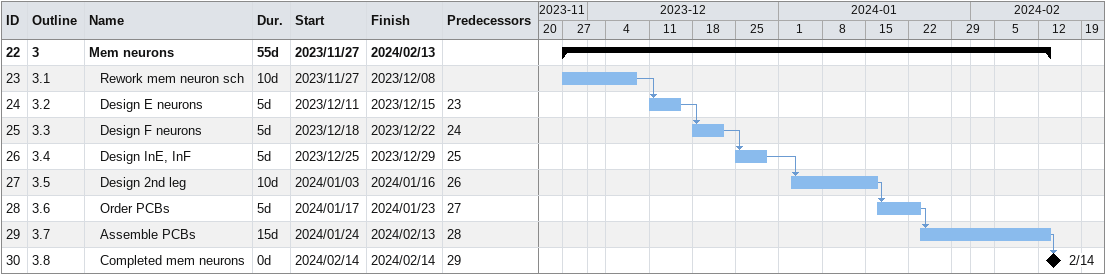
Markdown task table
| ID | WBS | Task | Duration | Start | Finish | Predecessors |
|---|---|---|---|---|---|---|
| 22 | 3 | **Mem neurons** | 55d | 2023-11-27 | 2024-02-13 |  |
| 23 | 3.1 | Rework mem neuron sch | 10d | 2023-11-27 | 2023-12-08 |  |
| 24 | 3.2 | Design E neurons | 5d | 2023-12-11 | 2023-12-15 | 23 |
| 25 | 3.3 | Design F neurons | 5d | 2023-12-18 | 2023-12-22 | 24 |
| 26 | 3.4 | Design InE, InF | 5d | 2023-12-25 | 2023-12-29 | 25 |
| 27 | 3.5 | Design 2nd leg | 10d | 2024-01-03 | 2024-01-16 | 26 |
| 28 | 3.6 | Order PCBs | 5d | 2024-01-17 | 2024-01-23 | 27 |
| 29 | 3.7 | Assemble PCBs | 15d | 2024-01-24 | 2024-02-13 | 28 |
| 30 | 3.8 | Completed mem neurons | 0d | 2024-02-14 | 2024-02-14 | 29 |
